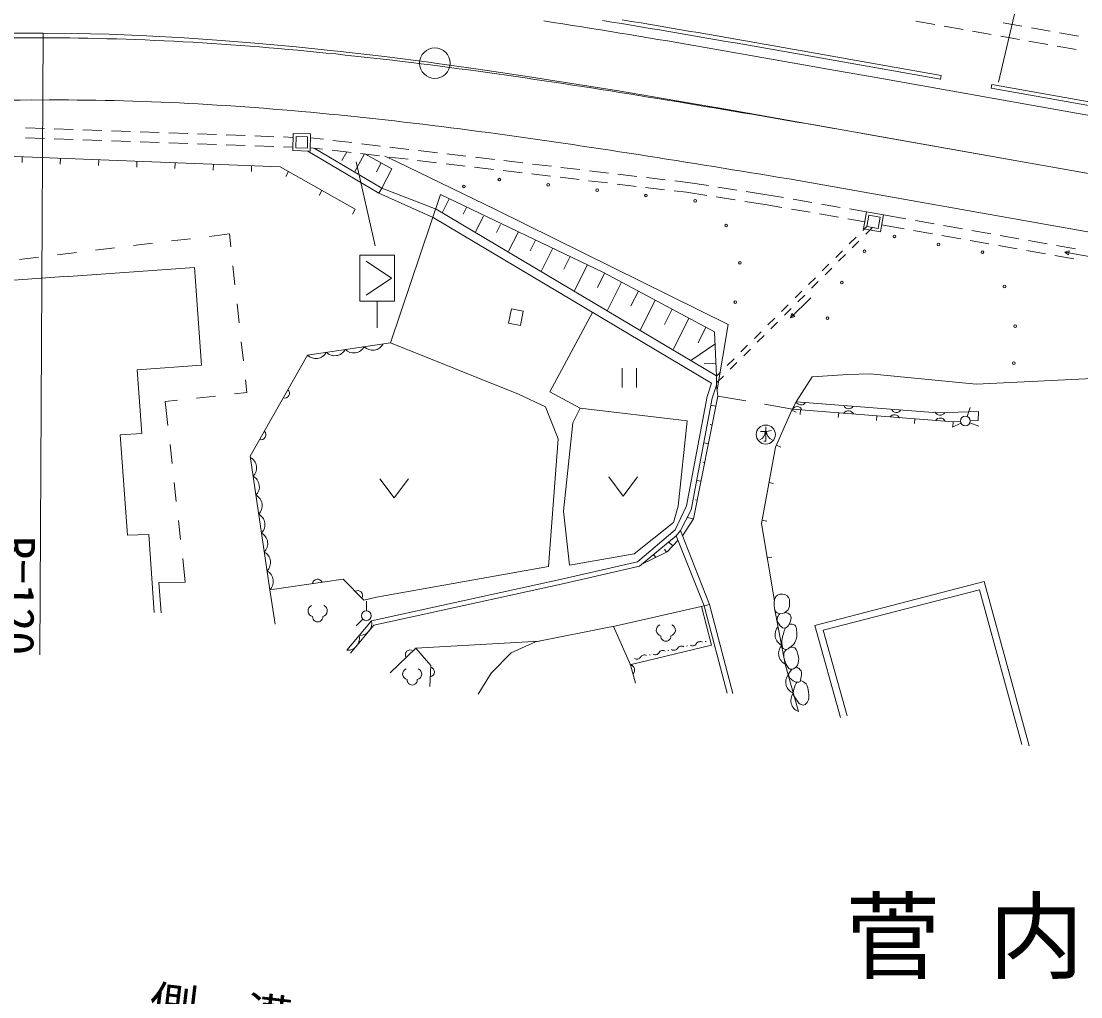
# Model space of a CAD drawing. Units: millimetres, scale not verified. Extents: x 40000 to 680000, y 20000 to 380000.
# Drawn here: x 147594 to 202990, y 263057 to 314056 of the extents above; entities that cross this region are included whole.
import ezdxf
from ezdxf.enums import TextEntityAlignment as Align

# ---------------------------------------------------------------- set-up
doc = ezdxf.new("R2010")
doc.units = ezdxf.units.MM
doc.header["$LTSCALE"] = 1000
doc.linetypes.add('CHAIN', pattern=[18.5, 12, -1.5, 3.5, -1.5])
for name, color, linetype, lineweight in [('M-BGD', 7, 'Continuous', 13), ('M-BMK', 2, 'CHAIN', 13), ('M-BMK-SRVR', 3, 'Continuous', 13), ('M-STR-HTXT', 7, 'Continuous', 13), ('M-STR-STRC', 7, 'Continuous', 13)]:
    doc.layers.add(name, color=color, linetype=linetype, lineweight=lineweight)
doc.layers.add('M-BMK-HTXT', color=7, linetype='Continuous')
doc.styles.add('ＭＳ ゴシック', font='')
doc.styles.get('ＭＳ ゴシック').set_extended_font_data('MS Gothic')

msp = doc.modelspace()

# ---------------------------------------------------------------- linework, layer by layer
at = {"layer": 'M-BGD'}
for p, q in [((195357, 313875), (194372, 314049)), ((196834, 313614), (195849, 313788)), ((199914, 313801), (198929, 313975)), ((201391, 313540), (200406, 313714)), ((198311, 313353), (197326, 313527)), ((199788, 313092), (198804, 313266)), ((201265, 312831), (200281, 313005)), ((202868, 313279), (201883, 313453)), ((202743, 312570), (201758, 312744)), ((189859, 312045), (189859, 312045)), ((195650, 311018), (189859, 312045)), ((195685, 311215), (189894, 312242)), ((189772, 311553), (189771, 311553)), ((195685, 311215), (195648, 311010)), ((198343, 310743), (198308, 310546)), ((218627, 307145), (198343, 310743)), ((148810, 308443), (147811, 308479)), ((150309, 308390), (149310, 308426)), ((151809, 308337), (150809, 308373)), ((153308, 308284), (152308, 308320)), ((154807, 308231), (153807, 308267)), ((156306, 308178), (155306, 308214)), ((157805, 308125), (156805, 308161)), ((159304, 308072), (158304, 308108)), ((160803, 308019), (159804, 308055)), ((161817, 307983), (161303, 308002)), ((161821, 308179), (161802, 307289)), ((161821, 308179), (162721, 308167)), ((161968, 308027), (161955, 307436)), ((161968, 308027), (162568, 308019)), ((162568, 308019), (162555, 307421)), ((162721, 308167), (162702, 307267)), ((148812, 307923), (147813, 307958)), ((150311, 307870), (149312, 307905)), ((151810, 307817), (150811, 307852)), ((153309, 307764), (152310, 307799)), ((154809, 307711), (153809, 307746)), ((156308, 307658), (155308, 307693)), ((157807, 307605), (156807, 307640)), ((159306, 307552), (158306, 307587)), ((160805, 307499), (159805, 307534)), ((161806, 307464), (161304, 307481)), ((163353, 307366), (162705, 307443)), ((162716, 307965), (163394, 307885)), ((163891, 307826), (164884, 307708)), ((165380, 307649), (166373, 307531)), ((166870, 307473), (167863, 307355)), ((161140, 306440), (144153, 307099)), ((147650, 306963), (147639, 306663)), ((161802, 307289), (162702, 307267)), ((161955, 307436), (162555, 307421)), ((162575, 307270), (166291, 305069)), ((162911, 307420), (166445, 305326)), ((164843, 307189), (163850, 307307)), ((164613, 307227), (164358, 306765)), ((165537, 307122), (165031, 306205)), ((166332, 307013), (165339, 307131)), ((166966, 306343), (165558, 307120)), ((167217, 306719), (166599, 307002)), ((167822, 306836), (166829, 306954)), ((168359, 307296), (169352, 307178)), ((169849, 307119), (170842, 307002)), ((171338, 306943), (172331, 306825)), ((149649, 306885), (149637, 306586)), ((151647, 306808), (151636, 306508)), ((153646, 306730), (153634, 306431)), ((155644, 306653), (155633, 306353)), ((157643, 306575), (157631, 306276)), ((159641, 306498), (159630, 306198)), ((161140, 306440), (165060, 304229)), ((166416, 306646), (166161, 306184)), ((166445, 305326), (166966, 306343)), ((167217, 306719), (172421, 304193)), ((169312, 306660), (168318, 306777)), ((170801, 306483), (169808, 306601)), ((172291, 306306), (171298, 306424)), ((172828, 306766), (173821, 306648)), ((174317, 306589), (175311, 306472)), ((175807, 306413), (176800, 306295)), ((161576, 306194), (161428, 305933)), ((173780, 306130), (172787, 306247)), ((175270, 305953), (174277, 306071)), ((176759, 305776), (175766, 305894)), ((177297, 306236), (178290, 306118)), ((178786, 306060), (179779, 305942)), ((180276, 305883), (181269, 305765)), ((166291, 305069), (166445, 305326)), ((166445, 305326), (169285, 304221)), ((178249, 305600), (177256, 305717)), ((179738, 305423), (178745, 305541)), ((181228, 305246), (180235, 305364)), ((181765, 305706), (182443, 305626)), ((182443, 305626), (183522, 305459)), ((184016, 305382), (185004, 305229)), ((163318, 305211), (163170, 304950)), ((169124, 303793), (166291, 305069)), ((169522, 304993), (166908, 297242)), ((169522, 304993), (178043, 300912)), ((169973, 304766), (169626, 304076)), ((182372, 305111), (181725, 305188)), ((183441, 304945), (182372, 305111)), ((184923, 304715), (183935, 304869)), ((185498, 305152), (186577, 304985)), ((186577, 304985), (187454, 304834)), ((187947, 304749), (188933, 304579)), ((165060, 304229), (164912, 303967)), ((183948, 295518), (169285, 304221)), ((170867, 304318), (170693, 303973)), ((172421, 304193), (184559, 298193)), ((186486, 304473), (185417, 304639)), ((187365, 304321), (186486, 304473)), ((188843, 304066), (187858, 304236)), ((189425, 304494), (190411, 304324)), ((190903, 304239), (191781, 304087)), ((169124, 303793), (183691, 295134)), ((171760, 303870), (171350, 303051)), ((190321, 303811), (189336, 303981)), ((191693, 303575), (190814, 303726)), ((191780, 304087), (191625, 303201)), ((191780, 304087), (192666, 303930)), ((191902, 303913), (191799, 303322)), ((191902, 303913), (192492, 303809)), ((192492, 303809), (192390, 303217)), ((192666, 303930), (192512, 303044)), ((193847, 303720), (192666, 303930)), ((195324, 303458), (194340, 303633)), ((172654, 303421), (172449, 303012)), ((173585, 303047), (173074, 302027)), ((191799, 303322), (191594, 303118)), ((191625, 303201), (192512, 303044)), ((192100, 303269), (191744, 302915)), ((191799, 303322), (192390, 303217)), ((193757, 303208), (192577, 303418)), ((195234, 302946), (194250, 303121)), ((196801, 303196), (195816, 303371)), ((198278, 302934), (197293, 303109)), ((156439, 302686), (155446, 302566)), ((158477, 302933), (157431, 302806)), ((158551, 302267), (158477, 302933)), ((174487, 302615), (174205, 302052)), ((191239, 302765), (190885, 302412)), ((191390, 302562), (191036, 302210)), ((196711, 302684), (195727, 302859)), ((198188, 302422), (197204, 302597)), ((199755, 302672), (198770, 302847)), ((201232, 302410), (200247, 302584)), ((150482, 301965), (149489, 301845)), ((152468, 302206), (151475, 302085)), ((154453, 302446), (153460, 302326)), ((175389, 302183), (174797, 301002)), ((190531, 302060), (190177, 301707)), ((199665, 302160), (198680, 302335)), ((201142, 301899), (200157, 302073)), ((202709, 302148), (201724, 302322)), ((202387, 302056), (202146, 301984)), ((202146, 301984), (202348, 301834)), ((203623, 301722), (202146, 301984)), ((202348, 301834), (202387, 302056)), ((148497, 301725), (147504, 301605)), ((176292, 301751), (175960, 301091)), ((189822, 301354), (189468, 301001)), ((190681, 301857), (190327, 301504)), ((202619, 301637), (201634, 301811)), ((156649, 301183), (150071, 300716)), ((157012, 296077), (156649, 301183)), ((158772, 300279), (158661, 301273)), ((177194, 301319), (176521, 299978)), ((178095, 300885), (177716, 300130)), ((178043, 300912), (183832, 297815)), ((189973, 301151), (189619, 300798)), ((150071, 300719), (146970, 300499)), ((150071, 300716), (150071, 300719)), ((178977, 300413), (178244, 298953)), ((189114, 300648), (188759, 300295)), ((189264, 300445), (188910, 300093)), ((179859, 299941), (179472, 299170)), ((188405, 299943), (188051, 299590)), ((188556, 299740), (188201, 299387)), ((158993, 298291), (158882, 299285)), ((180741, 299469), (179968, 297929)), ((187697, 299237), (187342, 298884)), ((188868, 299600), (187805, 298541)), ((173221, 299018), (173075, 298265)), ((173221, 299018), (173836, 298898)), ((173836, 298898), (173690, 298146)), ((181623, 298997), (181227, 298209)), ((187847, 299034), (187493, 298681)), ((187885, 298780), (187805, 298541)), ((187805, 298541), (188044, 298620)), ((188044, 298620), (187885, 298780)), ((173690, 298146), (173075, 298265)), ((182505, 298525), (181692, 296904)), ((183387, 298053), (182983, 297249)), ((184559, 298193), (183978, 294779)), ((186988, 298531), (186634, 298179)), ((187139, 298328), (186784, 297976)), ((183832, 297815), (183949, 295504)), ((186280, 297826), (185925, 297473)), ((186430, 297623), (186076, 297270)), ((159214, 296303), (159103, 297297)), ((162557, 296602), (166908, 297242)), ((183865, 297166), (182608, 296313)), ((185571, 297120), (185217, 296767)), ((159566, 291318), (162557, 296602)), ((184862, 296414), (184508, 296062)), ((185722, 296917), (185367, 296564)), ((153656, 295839), (157012, 296077)), ((153893, 292506), (153656, 295839)), ((179004, 295916), (179004, 294916)), ((179754, 294916), (179754, 295916)), ((183915, 296167), (183308, 296136)), ((185013, 296211), (184659, 295859)), ((159398, 294643), (159324, 295309)), ((183948, 295518), (183950, 295001)), ((184154, 295709), (183949, 295504)), ((184304, 295506), (183949, 295152)), ((188104, 294163), (188938, 295464)), ((188938, 295464), (190815, 295580)), ((190815, 295580), (191977, 295624)), ((191977, 295624), (197513, 295074)), ((197513, 295074), (203593, 295377)), ((183451, 294444), (183691, 295134)), ((183721, 294345), (183949, 295025)), ((184019, 294456), (183950, 295005)), ((155125, 294168), (155771, 294240)), ((155263, 292926), (155125, 294168)), ((156765, 294350), (157759, 294461)), ((158753, 294571), (159398, 294643)), ((173591, 294561), (174998, 293900)), ((182375, 288718), (183451, 294444)), ((182622, 288508), (183721, 294345)), ((182739, 288044), (184019, 294456)), ((184019, 294456), (185475, 294202)), ((188104, 294163), (187878, 293726)), ((188104, 294163), (195502, 293576)), ((183913, 293928), (183653, 293980)), ((186460, 294030), (187916, 293776)), ((187878, 293726), (187029, 291792)), ((187878, 293726), (188107, 293626)), ((196312, 293111), (187918, 293780)), ((188338, 293746), (188318, 293497)), ((195502, 293576), (197634, 293657)), ((197214, 293858), (197041, 293389)), ((197634, 293657), (197621, 293179)), ((190331, 293587), (190311, 293338)), ((192325, 293428), (192305, 293179)), ((194319, 293270), (194299, 293020)), ((196273, 292840), (196727, 293050)), ((196312, 293111), (196292, 292861)), ((196705, 293131), (196312, 293111)), ((197189, 293067), (197658, 292894)), ((197621, 293179), (197204, 293157)), ((152777, 292426), (153893, 292506)), ((183717, 292947), (183612, 292968)), ((186252, 292610), (186490, 292610)), ((186522, 292849), (186522, 292100)), ((186814, 292665), (186554, 292610)), ((153150, 287180), (152777, 292426)), ((155484, 290938), (155374, 291932)), ((183522, 291967), (183282, 292014)), ((186522, 292100), (186425, 292100)), ((187029, 291792), (186290, 287799)), ((187074, 291895), (187303, 291795)), ((160594, 284329), (159566, 291318)), ((183326, 290986), (183231, 291005)), ((155705, 288950), (155595, 289944)), ((166341, 290140), (167091, 289140)), ((167091, 289140), (167841, 290140)), ((178322, 290234), (179072, 289234)), ((179072, 289234), (179822, 290234)), ((183130, 290005), (182912, 290049)), ((186685, 289936), (186931, 289891)), ((181778, 287472), (182375, 288718)), ((182935, 289025), (182850, 289041)), ((182057, 287424), (182622, 288508)), ((182739, 288044), (182414, 288109)), ((155926, 286963), (155816, 287957)), ((182165, 287152), (182739, 288044)), ((186290, 287799), (186970, 283764)), ((186322, 287970), (186567, 287924)), ((153150, 287180), (154265, 287216)), ((154554, 283152), (154265, 287216)), ((179810, 285794), (181778, 287472)), ((179914, 285568), (181842, 287154)), ((182057, 287424), (181842, 287154)), ((181842, 287154), (183296, 283494)), ((182057, 287424), (182429, 286489)), ((181336, 286296), (181228, 286452)), ((181366, 286311), (181932, 286926)), ((181668, 286639), (181448, 286830)), ((182429, 286489), (183586, 283570)), ((156175, 284727), (156037, 285969)), ((180011, 285648), (181366, 286311)), ((180768, 286018), (180654, 286177)), ((186594, 285998), (186840, 286039)), ((175778, 284872), (179810, 285794)), ((175988, 284670), (179914, 285568)), ((164422, 284881), (160594, 284329)), ((165512, 283796), (164422, 284881)), ((165900, 282715), (175778, 284872)), ((197942, 284759), (189082, 282468)), ((200287, 276173), (197942, 284759)), ((154793, 284721), (156175, 284727)), ((154906, 283134), (154793, 284721)), ((160868, 282540), (160594, 284329)), ((168193, 282960), (175988, 284670)), ((189515, 282219), (197695, 284334)), ((199906, 276241), (197695, 284334)), ((166161, 283939), (165512, 283796)), ((165641, 283730), (165639, 283230)), ((178470, 282401), (183296, 283494)), ((183168, 283465), (183686, 281436)), ((183296, 283494), (183586, 283570)), ((183296, 283494), (184494, 278927)), ((183586, 283570), (184806, 278919)), ((187542, 280447), (186982, 283371)), ((164625, 281174), (165900, 282715)), ((165105, 282452), (165460, 282804)), ((166038, 282489), (168193, 282960)), ((164818, 281014), (166038, 282489)), ((174481, 281613), (178506, 282408)), ((178564, 282422), (179443, 280417)), ((189082, 282468), (190430, 277654)), ((189515, 282219), (190767, 277748)), ((168224, 281288), (174698, 281656)), ((174481, 281613), (173206, 281034)), ((183686, 281436), (179420, 280411)), ((183351, 281625), (183399, 281637)), ((168224, 281288), (166884, 280000)), ((169011, 280382), (168224, 281288)), ((173206, 281034), (172157, 279971)), ((180433, 280926), (180482, 280938)), ((181406, 281159), (181454, 281171)), ((182378, 281392), (182427, 281404)), ((168964, 279286), (169011, 280382)), ((179443, 280417), (179708, 279453)), ((188226, 277968), (187542, 280447)), ((172157, 279971), (171490, 278880))]:
    msp.add_line(p, q, dxfattribs=at)
for points in [[(189859, 312045), (189366, 312133), (188874, 312220), (188381, 312307), (187888, 312395), (187395, 312482), (186901, 312569), (186408, 312656), (185914, 312743), (185420, 312829), (184926, 312916), (184432, 313002), (183937, 313088), (183442, 313174), (182947, 313259), (182452, 313344), (181956, 313429), (181460, 313514), (180964, 313598), (180468, 313681), (179971, 313764), (179475, 313847), (178977, 313929), (178480, 314011), (177982, 314092)], [(189894, 312242), (189401, 312329), (188909, 312417), (188416, 312504), (187923, 312591), (187430, 312679), (186936, 312766), (186443, 312853), (185949, 312940), (185455, 313026), (184960, 313113), (184466, 313199), (183971, 313285), (183476, 313371), (182981, 313456), (182485, 313542), (181990, 313626), (181494, 313711), (180998, 313795), (180501, 313878), (180004, 313962), (179507, 314044), (179010, 314127)], [(214334, 307196), (202952, 309215), (192185, 311125), (189772, 311553), (189771, 311553), (189279, 311640), (188786, 311728), (188294, 311815), (187801, 311902), (187308, 311989), (186815, 312076), (186321, 312163), (185828, 312250), (185334, 312337), (184840, 312423), (184346, 312510), (183851, 312596), (183357, 312681), (182862, 312767), (182367, 312852), (181872, 312936), (181377, 313021), (180881, 313105), (180385, 313188), (179889, 313271), (179393, 313354), (178896, 313436), (178399, 313517), (177902, 313598), (177405, 313679), (176907, 313758), (176410, 313838), (175912, 313916), (175413, 313994), (174915, 314071)], [(150136, 313178), (150084, 313179), (149585, 313183), (149086, 313185), (148753, 313185)], [(234227, 300620), (188755, 308683), (188262, 308768), (187769, 308852), (187276, 308936), (186783, 309020), (186290, 309104), (185797, 309188), (185304, 309271), (184811, 309355), (184318, 309438), (183825, 309521), (183332, 309604), (182839, 309686), (182346, 309768), (181852, 309850), (181359, 309931), (180866, 310012), (180372, 310092), (179879, 310172), (179385, 310252), (178891, 310331), (178398, 310409), (177904, 310487), (177410, 310565), (176916, 310641), (176422, 310717), (175928, 310793), (175434, 310868), (174939, 310942), (174445, 311015), (173950, 311088), (173455, 311159), (172961, 311230), (172466, 311300), (171971, 311370), (171476, 311438), (170980, 311506), (170485, 311572), (169990, 311638), (169494, 311702), (168998, 311766), (168503, 311829), (168007, 311890), (167511, 311950), (167014, 312010), (166518, 312068), (166022, 312125), (165525, 312181), (165029, 312235), (164532, 312288), (164035, 312341), (163538, 312391), (163041, 312441), (162544, 312489), (162046, 312536), (161549, 312581), (161051, 312625), (160553, 312667), (160056, 312708), (159558, 312748), (159060, 312786), (158562, 312822), (158063, 312857), (157565, 312890), (157067, 312922), (156568, 312952), (156070, 312980), (155571, 313006), (155073, 313031), (154574, 313054), (154075, 313076), (153576, 313095), (153077, 313113), (152578, 313128), (152080, 313142), (151581, 313154), (151082, 313164), (150583, 313172), (150136, 313178)], [(218592, 306948), (217804, 307088), (198308, 310546)], [(150067, 309937), (150031, 309937), (149545, 309938), (149059, 309937), (148736, 309935)], [(252060, 294410), (188724, 305645), (188723, 305645), (188230, 305726), (187737, 305808), (187244, 305889), (186751, 305970), (186258, 306051), (185766, 306132), (185273, 306212), (184781, 306293), (184289, 306373), (183796, 306453), (183305, 306532), (182813, 306612), (182321, 306691), (181829, 306769), (181338, 306847), (180846, 306925), (180355, 307003), (179864, 307080), (179372, 307156), (178881, 307232), (178390, 307308), (177899, 307383), (177409, 307457), (176918, 307531), (176427, 307604), (175936, 307676), (175446, 307748), (174955, 307819), (174465, 307889), (173975, 307959), (173484, 308028), (172994, 308096), (172504, 308163), (172014, 308229), (171524, 308295), (171034, 308359), (170544, 308423), (170054, 308486), (169564, 308548), (169075, 308608), (168585, 308668), (168095, 308727), (167606, 308784), (167116, 308841), (166627, 308896), (166137, 308950), (165648, 309003), (165159, 309055), (164669, 309106), (164180, 309155), (163691, 309203), (163202, 309250), (162713, 309296), (162224, 309340), (161735, 309382), (161246, 309424), (160757, 309464), (160269, 309502), (159780, 309540), (159291, 309575), (158803, 309609), (158315, 309642), (157826, 309673), (157338, 309702), (156850, 309730), (156362, 309756), (155874, 309781), (155387, 309804), (154899, 309825), (154411, 309844), (153924, 309862), (153437, 309878), (152950, 309892), (152463, 309904), (151976, 309914), (151489, 309923), (151003, 309930), (150517, 309934), (150067, 309937)], [(177464, 298836), (175230, 294676), (176824, 293830), (182407, 293160), (181937, 288713), (181691, 287850), (179636, 286208), (176265, 285621), (175954, 288449), (176429, 293059), (176824, 293830)], [(166908, 297242), (173591, 294561), (174998, 293900), (175662, 292224), (175161, 285544), (166161, 283939)]]:
    msp.add_lwpolyline(points, dxfattribs=at)
for centre, radius in [((172591, 305773), 70), ((170741, 305412), 70), ((175140, 305498), 70), ((177701, 305222), 70), ((180257, 304942), 70), ((182823, 304668), 70), ((184453, 303369), 70), ((193245, 302807), 70), ((191680, 302027), 70), ((195547, 302384), 70), ((197844, 301985), 70), ((185172, 301424), 70), ((190495, 300390), 70), ((199002, 300191), 70), ((184927, 299370), 70), ((189740, 298537), 70), ((199552, 298115), 70), ((199486, 296185), 70), ((196954, 293154), 250), ((186522, 292447), 500), ((165638, 282980), 250)]:
    msp.add_circle(centre, radius, dxfattribs=at)
for centre, radius, start, end in [((148104, 193437), 119750, 89.68939, 99.1358), ((148104, 193437), 116500, 89.68939, 99.1358), ((164976, 297337), 625, 225.2365, 331.4967), ((165965, 297482), 625, 225.2365, 331.4967), ((162997, 297046), 625, 225.2365, 331.4967), ((163986, 297191), 625, 225.2365, 331.4967), ((161364, 294609), 256, 253.172, 47.8112), ((188363, 294276), 283, 203.5784, 327.4334), ((188154, 293624), 283, 23.5388, 147.3938), ((190856, 294080), 283, 203.5784, 327.4334), ((190844, 293410), 283, 23.5388, 147.3938), ((193348, 293884), 283, 203.5784, 327.4334), ((195634, 293746), 283, 203.5784, 327.4334), ((193254, 293200), 283, 23.5388, 147.3938), ((195631, 293031), 283, 23.5388, 147.3938), ((160133, 292434), 256, 253.172, 47.8112), ((185990, 292615), 500, 295.9962, 359.524), ((187054, 292625), 500, 181.6204, 246.7501), ((159277, 290705), 625, 315.2354, 61.4956), ((159423, 289716), 625, 315.2354, 61.4956), ((159568, 288726), 625, 315.2354, 61.4956), ((159714, 287737), 625, 315.2354, 61.4956), ((159859, 286748), 625, 315.2354, 61.4956), ((160005, 285758), 625, 315.2354, 61.4956), ((160150, 284769), 625, 315.2354, 61.4956), ((163083, 284631), 256, 20.8837, 175.5229), ((165190, 284037), 256, 327.8077, 122.4469), ((162895, 283230), 299, 113.4515, 257.285), ((163297, 283230), 299, 282.7214, 66.5548), ((163096, 282922), 267, 176.5318, 3.4746), ((165292, 282569), 625, 267.279, 13.5392), ((181094, 282220), 299, 113.4515, 257.285), ((181496, 282220), 299, 282.7214, 66.5548), ((187628, 281990), 625, 137.7153, 243.9755), ((164655, 281798), 625, 267.279, 13.5392), ((181295, 281912), 267, 176.5318, 3.4746), ((182695, 281626), 224, 236.8661, 330.0856), ((183082, 281403), 224, 56.8661, 150.0856), ((187816, 281008), 625, 137.7153, 243.9755), ((167937, 280933), 256, 56.5292, 211.1685), ((180165, 280704), 224, 56.8661, 150.0856), ((180750, 281160), 224, 236.8661, 330.0856), ((181137, 280937), 224, 56.8661, 150.0856), ((181722, 281393), 224, 236.8661, 330.0856), ((182110, 281170), 224, 56.8661, 150.0856), ((179381, 280140), 283, 313.45, 77.305), ((179777, 280927), 224, 236.8661, 330.0856), ((167835, 279929), 299, 113.4515, 257.285), ((168237, 279929), 299, 282.7214, 66.5548), ((168940, 280038), 256, 280.2208, 74.86), ((188188, 279513), 625, 142.2965, 248.5567), ((168036, 279621), 267, 176.5318, 3.4746), ((188454, 278549), 625, 142.2965, 248.5567)]:
    msp.add_arc(centre, radius, start, end, dxfattribs=at)
for points, knots in [([(186982, 283371), (186937, 283562), (186938, 283687), (187001, 283873), (187028, 283953), (187049, 284013), (187125, 284049), (187306, 284135), (187481, 284139), (187637, 284014), (187775, 283902), (187775, 283755), (187765, 283577), (187756, 283421), (187733, 283307), (187611, 283209), (187458, 283086), (187293, 283035), (187117, 283120), (187017, 283168), (187007, 283262), (186982, 283371)], [0, 0, 0, 0, 1, 1, 1, 2, 2, 2, 3, 3, 3, 4, 4, 4, 5, 5, 5, 6, 6, 6, 7, 7, 7, 7]), ([(187528, 283144), (187632, 283130), (187718, 283113), (187788, 283026), (187867, 282926), (187856, 282820), (187812, 282700), (187746, 282520), (187668, 282340), (187486, 282332), (187361, 282327), (187297, 282429), (187216, 282532), (187143, 282624), (187108, 282699), (187118, 282817), (187127, 282934), (187182, 282994), (187260, 283081)], [0, 0, 0, 0, 1, 1, 1, 2, 2, 2, 3, 3, 3, 4, 4, 4, 5, 5, 5, 6, 6, 6, 6]), ([(187756, 282536), (187864, 282544), (187960, 282562), (188038, 282481), (188092, 282426), (188113, 282378), (188121, 282301), (188149, 282051), (188180, 281887), (188074, 281658), (188016, 281534), (187982, 281450), (187866, 281378), (187737, 281297), (187647, 281177), (187504, 281231), (187445, 281253), (187399, 281280), (187387, 281342), (187334, 281608), (187366, 281772), (187439, 282033), (187473, 282156), (187487, 282207), (187548, 282341)], [0, 0, 0, 0, 1, 1, 1, 2, 2, 2, 3, 3, 3, 4, 4, 4, 5, 5, 5, 6, 6, 6, 7, 7, 7, 8, 8, 8, 8]), ([(187613, 281210), (187553, 281162), (187522, 281138), (187490, 281074), (187460, 281012), (187455, 280969), (187458, 280900), (187463, 280769), (187487, 280695), (187536, 280573), (187597, 280420), (187618, 280308), (187750, 280209), (187819, 280158), (187890, 280173), (187970, 280205), (188108, 280260), (188170, 280357), (188210, 280500), (188257, 280668), (188251, 280779), (188203, 280946), (188151, 281127), (188111, 281328), (187923, 281339), (187829, 281345), (187760, 281320), (187690, 281272)], [0, 0, 0, 0, 1, 1, 1, 2, 2, 2, 3, 3, 3, 4, 4, 4, 5, 5, 5, 6, 6, 6, 7, 7, 7, 8, 8, 8, 9, 9, 9, 9]), ([(188106, 280281), (188190, 280262), (188244, 280237), (188307, 280175), (188417, 280067), (188389, 279936), (188362, 279784), (188341, 279668), (188358, 279525), (188253, 279503), (188109, 279472), (187993, 279549), (187863, 279647), (187806, 279690), (187770, 279716), (187736, 279780), (187657, 279928), (187793, 280059), (187888, 280180)], [0, 0, 0, 0, 1, 1, 1, 2, 2, 2, 3, 3, 3, 4, 4, 4, 5, 5, 5, 6, 6, 6, 6]), ([(188337, 279594), (188465, 279547), (188538, 279511), (188626, 279410), (188740, 279280), (188737, 279157), (188749, 278985), (188765, 278775), (188823, 278614), (188692, 278449), (188617, 278356), (188535, 278283), (188419, 278311), (188268, 278347), (188219, 278454), (188129, 278580), (188042, 278705), (187964, 278779), (187960, 278932), (187955, 279097), (187995, 279191), (188063, 279342), (188091, 279405), (188101, 279430), (188143, 279498)], [0, 0, 0, 0, 1, 1, 1, 2, 2, 2, 3, 3, 3, 4, 4, 4, 5, 5, 5, 6, 6, 6, 7, 7, 7, 8, 8, 8, 8])]:
    msp.add_open_spline(points, degree=3, knots=knots, dxfattribs=at)
at = {"layer": 'M-BMK'}
for points in [[(148738, 313436), (150236, 313419), (152195, 313369), (154153, 313290), (156110, 313183), (158065, 313050), (160018, 312893), (161969, 312712), (163918, 312510), (164125, 312488), (166583, 312202), (169037, 311888), (169222, 311862)], [(267706, 294538), (266626, 294761), (264546, 295174), (262464, 295575), (259785, 296075), (256177, 296729), (252567, 297371), (252567, 297371), (203392, 306091), (189231, 308602), (184029, 309520), (183699, 309577), (181261, 309997), (178821, 310408), (176379, 310805), (173935, 311186), (171487, 311548), (169222, 311862)]]:
    msp.add_lwpolyline(points, dxfattribs=at)
msp.add_arc((148094, 193438), 120000, 89.69255, 127.62303, dxfattribs=at)
at = {"layer": 'M-BMK-SRVR'}
msp.add_line((148738, 313436), (148564, 280936), dxfattribs=at)
msp.add_circle((169222, 311862), 800, dxfattribs=at)
at = {"layer": 'M-STR-STRC'}
for p, q in [((198681, 310867), (200139, 317033)), ((166096, 302309), (165099, 306697)), ((165306, 301822), (167106, 301822)), ((165306, 301822), (165306, 299422)), ((165625, 301509), (166956, 300622)), ((167106, 301822), (167106, 299422)), ((166956, 300622), (165625, 299734)), ((167106, 299422), (165306, 299422)), ((166206, 299422), (166206, 298022))]:
    msp.add_line(p, q, dxfattribs=at)

# ---------------------------------------------------------------- texts
at = {"layer": 'M-BMK-HTXT', "style": 'ＭＳ ゴシック'}
msp.add_text('菅 内', height=3666, dxfattribs=at).set_placement((196914, 263291), align=Align.BOTTOM_CENTER)
at = {"layer": 'M-BMK-SRVR', "style": 'ＭＳ ゴシック'}
msp.add_text('R=120', height=1833, rotation=269.693, dxfattribs=at).set_placement((148319, 287144), align=Align.TOP_LEFT)
at = {"layer": 'M-STR-HTXT', "style": 'ＭＳ ゴシック'}
msp.add_text('側\u3000溝', height=1833, rotation=353.256, dxfattribs=at).set_placement((157868, 260877), align=Align.BOTTOM_CENTER)

doc.saveas('drawing.dxf')
